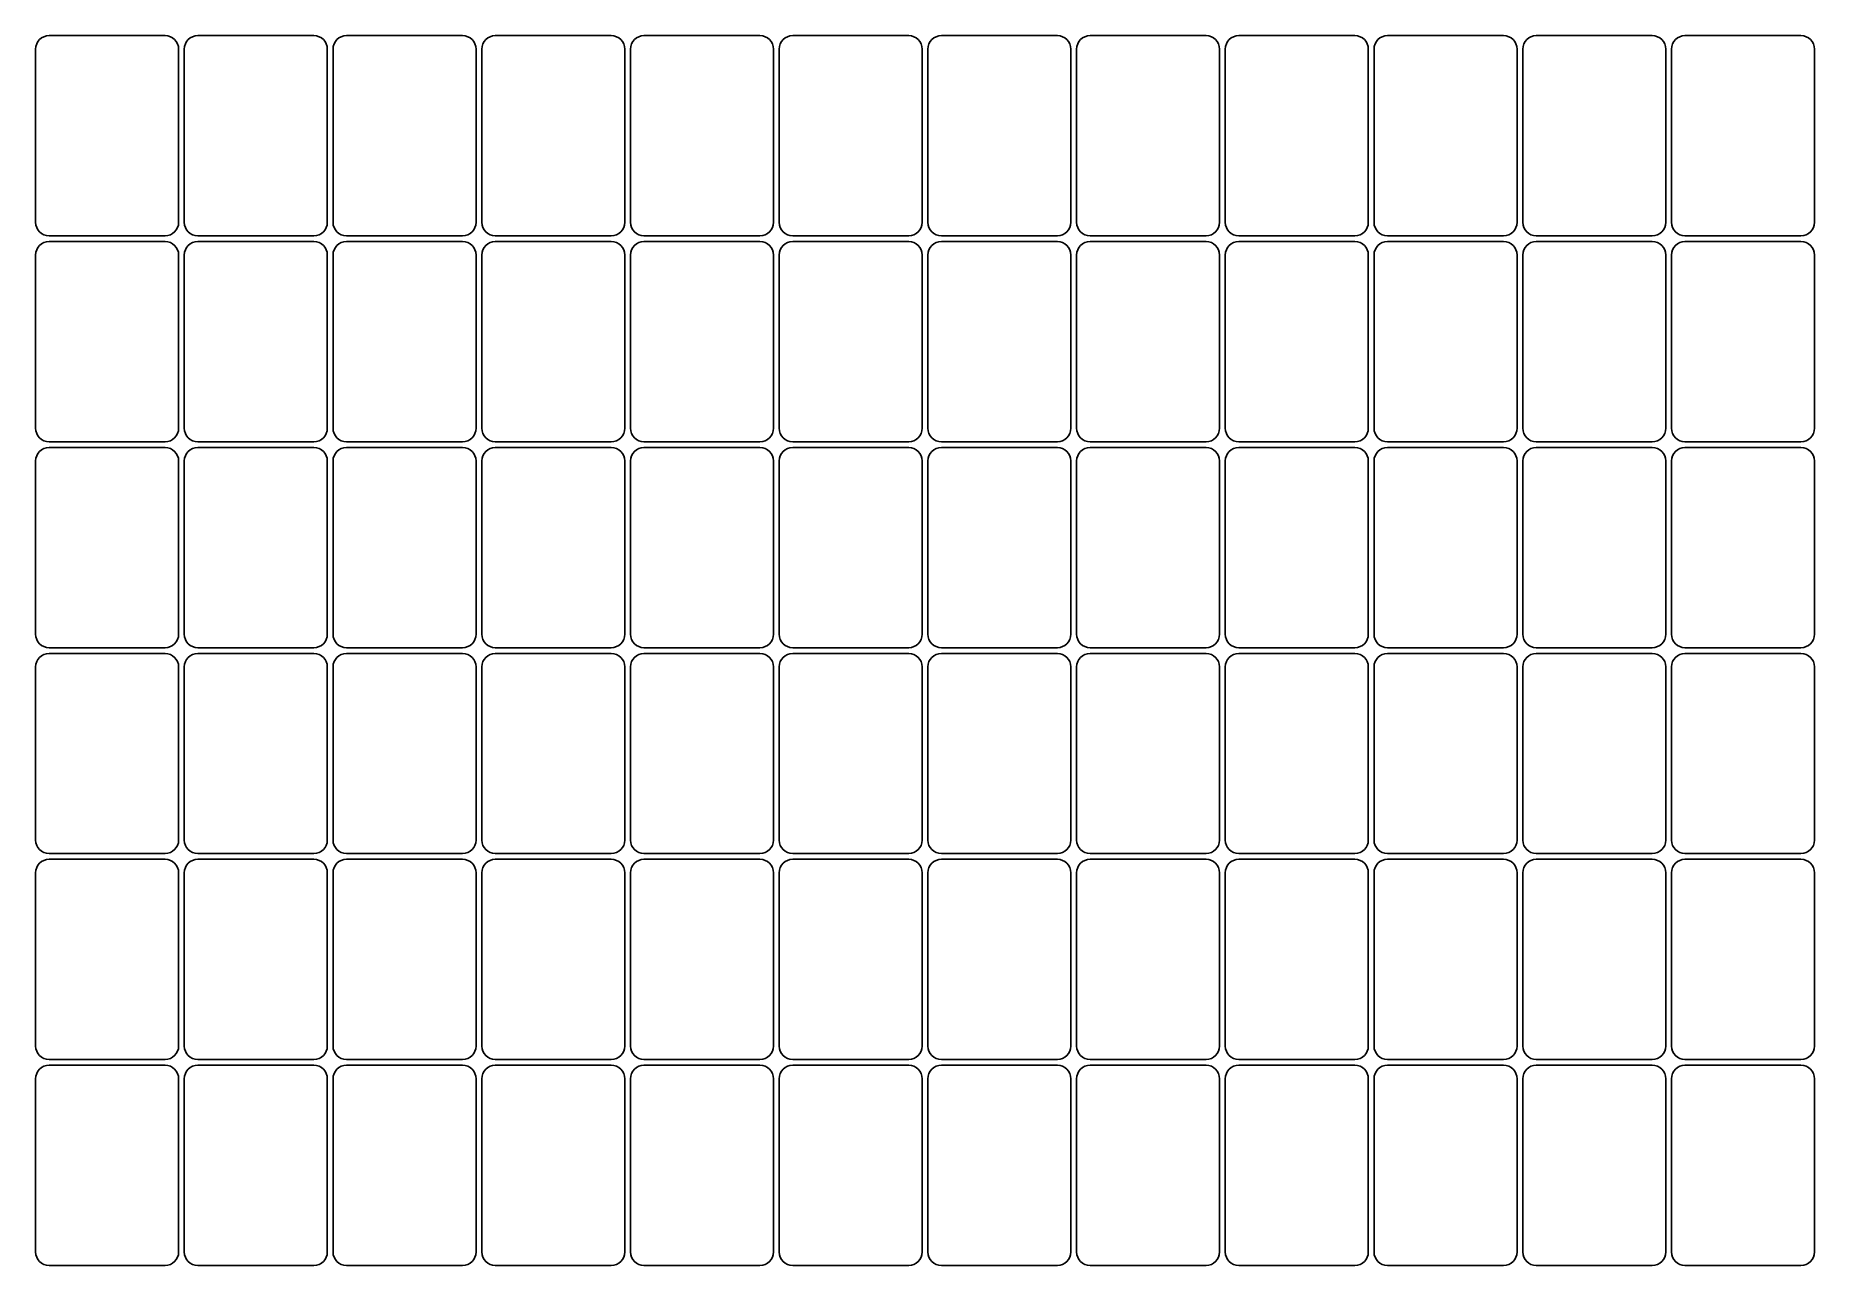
# Model space of a CAD drawing. Header units: inches. Extents: x 1.2 to 16.8, y -11.4 to -0.6.
import ezdxf

# ---------------------------------------------------------------- set-up
doc = ezdxf.new("R2010")
doc.units = ezdxf.units.IN

msp = doc.modelspace()

# ---------------------------------------------------------------- linework, layer by layer
for p, q in [((1.227, -0.745), (1.227, -2.259)), ((2.359, -0.627), (1.345, -0.627)), ((2.477, -2.259), (2.477, -0.745)), ((2.527, -0.745), (2.527, -2.259)), ((3.659, -0.627), (2.645, -0.627)), ((3.777, -2.259), (3.777, -0.745)), ((3.827, -0.745), (3.827, -2.259)), ((4.959, -0.627), (3.945, -0.627)), ((5.077, -2.259), (5.077, -0.745)), ((5.127, -0.745), (5.127, -2.259)), ((6.259, -0.627), (5.245, -0.627)), ((6.377, -2.259), (6.377, -0.745)), ((6.427, -0.745), (6.427, -2.259)), ((7.559, -0.627), (6.545, -0.627)), ((7.677, -2.259), (7.677, -0.745)), ((7.727, -0.745), (7.727, -2.259)), ((8.859, -0.627), (7.845, -0.627)), ((8.977, -2.259), (8.977, -0.745)), ((9.027, -0.745), (9.027, -2.259)), ((10.159, -0.627), (9.145, -0.627)), ((10.277, -2.259), (10.277, -0.745)), ((10.327, -0.745), (10.327, -2.259)), ((11.459, -0.627), (10.445, -0.627)), ((11.577, -2.259), (11.577, -0.745)), ((11.627, -0.745), (11.627, -2.259)), ((12.759, -0.627), (11.745, -0.627)), ((12.877, -2.259), (12.877, -0.745)), ((12.927, -0.745), (12.927, -2.259)), ((14.059, -0.627), (13.045, -0.627)), ((14.177, -2.259), (14.177, -0.745)), ((14.227, -0.745), (14.227, -2.259)), ((15.359, -0.627), (14.345, -0.627)), ((15.477, -2.259), (15.477, -0.745)), ((15.527, -0.745), (15.527, -2.259)), ((16.659, -0.627), (15.645, -0.627)), ((16.777, -2.259), (16.777, -0.745)), ((1.345, -2.377), (2.359, -2.377)), ((2.359, -2.427), (1.345, -2.427)), ((2.645, -2.377), (3.659, -2.377)), ((3.659, -2.427), (2.645, -2.427)), ((3.945, -2.377), (4.959, -2.377)), ((4.959, -2.427), (3.945, -2.427)), ((5.245, -2.377), (6.259, -2.377)), ((6.259, -2.427), (5.245, -2.427)), ((6.545, -2.377), (7.559, -2.377)), ((7.559, -2.427), (6.545, -2.427)), ((7.845, -2.377), (8.859, -2.377)), ((8.859, -2.427), (7.845, -2.427)), ((9.145, -2.377), (10.159, -2.377)), ((10.159, -2.427), (9.145, -2.427)), ((10.445, -2.377), (11.459, -2.377)), ((11.459, -2.427), (10.445, -2.427)), ((11.745, -2.377), (12.759, -2.377)), ((12.759, -2.427), (11.745, -2.427)), ((13.045, -2.377), (14.059, -2.377)), ((14.059, -2.427), (13.045, -2.427)), ((14.345, -2.377), (15.359, -2.377)), ((15.359, -2.427), (14.345, -2.427)), ((15.645, -2.377), (16.659, -2.377)), ((16.659, -2.427), (15.645, -2.427)), ((1.227, -2.545), (1.227, -4.059)), ((2.477, -4.059), (2.477, -2.545)), ((2.527, -2.545), (2.527, -4.059)), ((3.777, -4.059), (3.777, -2.545)), ((3.827, -2.545), (3.827, -4.059)), ((5.077, -4.059), (5.077, -2.545)), ((5.127, -2.545), (5.127, -4.059)), ((6.377, -4.059), (6.377, -2.545)), ((6.427, -2.545), (6.427, -4.059)), ((7.677, -4.059), (7.677, -2.545)), ((7.727, -2.545), (7.727, -4.059)), ((8.977, -4.059), (8.977, -2.545)), ((9.027, -2.545), (9.027, -4.059)), ((10.277, -4.059), (10.277, -2.545)), ((10.327, -2.545), (10.327, -4.059)), ((11.577, -4.059), (11.577, -2.545)), ((11.627, -2.545), (11.627, -4.059)), ((12.877, -4.059), (12.877, -2.545)), ((12.927, -2.545), (12.927, -4.059)), ((14.177, -4.059), (14.177, -2.545)), ((14.227, -2.545), (14.227, -4.059)), ((15.477, -4.059), (15.477, -2.545)), ((15.527, -2.545), (15.527, -4.059)), ((16.777, -4.059), (16.777, -2.545)), ((1.345, -4.177), (2.359, -4.177)), ((2.645, -4.177), (3.659, -4.177)), ((3.945, -4.177), (4.959, -4.177)), ((5.245, -4.177), (6.259, -4.177)), ((6.545, -4.177), (7.559, -4.177)), ((7.845, -4.177), (8.859, -4.177)), ((9.145, -4.177), (10.159, -4.177)), ((10.445, -4.177), (11.459, -4.177)), ((11.745, -4.177), (12.759, -4.177)), ((13.045, -4.177), (14.059, -4.177)), ((14.345, -4.177), (15.359, -4.177)), ((15.645, -4.177), (16.659, -4.177)), ((1.227, -4.345), (1.227, -5.859)), ((2.359, -4.227), (1.345, -4.227)), ((2.477, -5.859), (2.477, -4.345)), ((2.527, -4.345), (2.527, -5.859)), ((3.659, -4.227), (2.645, -4.227)), ((3.777, -5.859), (3.777, -4.345)), ((3.827, -4.345), (3.827, -5.859)), ((4.959, -4.227), (3.945, -4.227)), ((5.077, -5.859), (5.077, -4.345)), ((5.127, -4.345), (5.127, -5.859)), ((6.259, -4.227), (5.245, -4.227)), ((6.377, -5.859), (6.377, -4.345)), ((6.427, -4.345), (6.427, -5.859)), ((7.559, -4.227), (6.545, -4.227)), ((7.677, -5.859), (7.677, -4.345)), ((7.727, -4.345), (7.727, -5.859)), ((8.859, -4.227), (7.845, -4.227)), ((8.977, -5.859), (8.977, -4.345)), ((9.027, -4.345), (9.027, -5.859)), ((10.159, -4.227), (9.145, -4.227)), ((10.277, -5.859), (10.277, -4.345)), ((10.327, -4.345), (10.327, -5.859)), ((11.459, -4.227), (10.445, -4.227)), ((11.577, -5.859), (11.577, -4.345)), ((11.627, -4.345), (11.627, -5.859)), ((12.759, -4.227), (11.745, -4.227)), ((12.877, -5.859), (12.877, -4.345)), ((12.927, -4.345), (12.927, -5.859)), ((14.059, -4.227), (13.045, -4.227)), ((14.177, -5.859), (14.177, -4.345)), ((14.227, -4.345), (14.227, -5.859)), ((15.359, -4.227), (14.345, -4.227)), ((15.477, -5.859), (15.477, -4.345)), ((15.527, -4.345), (15.527, -5.859)), ((16.659, -4.227), (15.645, -4.227)), ((16.777, -5.859), (16.777, -4.345)), ((1.345, -5.977), (2.359, -5.977)), ((2.359, -6.027), (1.345, -6.027)), ((2.645, -5.977), (3.659, -5.977)), ((3.659, -6.027), (2.645, -6.027)), ((3.945, -5.977), (4.959, -5.977)), ((4.959, -6.027), (3.945, -6.027)), ((5.245, -5.977), (6.259, -5.977)), ((6.259, -6.027), (5.245, -6.027)), ((6.545, -5.977), (7.559, -5.977)), ((7.559, -6.027), (6.545, -6.027)), ((7.845, -5.977), (8.859, -5.977)), ((8.859, -6.027), (7.845, -6.027)), ((9.145, -5.977), (10.159, -5.977)), ((10.159, -6.027), (9.145, -6.027)), ((10.445, -5.977), (11.459, -5.977)), ((11.459, -6.027), (10.445, -6.027)), ((11.745, -5.977), (12.759, -5.977)), ((12.759, -6.027), (11.745, -6.027)), ((13.045, -5.977), (14.059, -5.977)), ((14.059, -6.027), (13.045, -6.027)), ((14.345, -5.977), (15.359, -5.977)), ((15.359, -6.027), (14.345, -6.027)), ((15.645, -5.977), (16.659, -5.977)), ((16.659, -6.027), (15.645, -6.027)), ((1.227, -6.145), (1.227, -7.659)), ((2.477, -7.659), (2.477, -6.145)), ((2.527, -6.145), (2.527, -7.659)), ((3.777, -7.659), (3.777, -6.145)), ((3.827, -6.145), (3.827, -7.659)), ((5.077, -7.659), (5.077, -6.145)), ((5.127, -6.145), (5.127, -7.659)), ((6.377, -7.659), (6.377, -6.145)), ((6.427, -6.145), (6.427, -7.659)), ((7.677, -7.659), (7.677, -6.145)), ((7.727, -6.145), (7.727, -7.659)), ((8.977, -7.659), (8.977, -6.145)), ((9.027, -6.145), (9.027, -7.659)), ((10.277, -7.659), (10.277, -6.145)), ((10.327, -6.145), (10.327, -7.659)), ((11.577, -7.659), (11.577, -6.145)), ((11.627, -6.145), (11.627, -7.659)), ((12.877, -7.659), (12.877, -6.145)), ((12.927, -6.145), (12.927, -7.659)), ((14.177, -7.659), (14.177, -6.145)), ((14.227, -6.145), (14.227, -7.659)), ((15.477, -7.659), (15.477, -6.145)), ((15.527, -6.145), (15.527, -7.659)), ((16.777, -7.659), (16.777, -6.145)), ((1.345, -7.777), (2.359, -7.777)), ((2.359, -7.827), (1.345, -7.827)), ((2.645, -7.777), (3.659, -7.777)), ((3.659, -7.827), (2.645, -7.827)), ((3.945, -7.777), (4.959, -7.777)), ((4.959, -7.827), (3.945, -7.827)), ((5.245, -7.777), (6.259, -7.777)), ((6.259, -7.827), (5.245, -7.827)), ((6.545, -7.777), (7.559, -7.777)), ((7.559, -7.827), (6.545, -7.827)), ((7.845, -7.777), (8.859, -7.777)), ((8.859, -7.827), (7.845, -7.827)), ((9.145, -7.777), (10.159, -7.777)), ((10.159, -7.827), (9.145, -7.827)), ((10.445, -7.777), (11.459, -7.777)), ((11.459, -7.827), (10.445, -7.827)), ((11.745, -7.777), (12.759, -7.777)), ((12.759, -7.827), (11.745, -7.827)), ((13.045, -7.777), (14.059, -7.777)), ((14.059, -7.827), (13.045, -7.827)), ((14.345, -7.777), (15.359, -7.777)), ((15.359, -7.827), (14.345, -7.827)), ((15.645, -7.777), (16.659, -7.777)), ((16.659, -7.827), (15.645, -7.827)), ((1.227, -7.945), (1.227, -9.459)), ((2.477, -9.459), (2.477, -7.945)), ((2.527, -7.945), (2.527, -9.459)), ((3.777, -9.459), (3.777, -7.945)), ((3.827, -7.945), (3.827, -9.459)), ((5.077, -9.459), (5.077, -7.945)), ((5.127, -7.945), (5.127, -9.459)), ((6.377, -9.459), (6.377, -7.945)), ((6.427, -7.945), (6.427, -9.459)), ((7.677, -9.459), (7.677, -7.945)), ((7.727, -7.945), (7.727, -9.459)), ((8.977, -9.459), (8.977, -7.945)), ((9.027, -7.945), (9.027, -9.459)), ((10.277, -9.459), (10.277, -7.945)), ((10.327, -7.945), (10.327, -9.459)), ((11.577, -9.459), (11.577, -7.945)), ((11.627, -7.945), (11.627, -9.459)), ((12.877, -9.459), (12.877, -7.945)), ((12.927, -7.945), (12.927, -9.459)), ((14.177, -9.459), (14.177, -7.945)), ((14.227, -7.945), (14.227, -9.459)), ((15.477, -9.459), (15.477, -7.945)), ((15.527, -7.945), (15.527, -9.459)), ((16.777, -9.459), (16.777, -7.945)), ((1.345, -9.577), (2.359, -9.577)), ((2.359, -9.627), (1.345, -9.627)), ((2.645, -9.577), (3.659, -9.577)), ((3.659, -9.627), (2.645, -9.627)), ((3.945, -9.577), (4.959, -9.577)), ((4.959, -9.627), (3.945, -9.627)), ((5.245, -9.577), (6.259, -9.577)), ((6.259, -9.627), (5.245, -9.627)), ((6.545, -9.577), (7.559, -9.577)), ((7.559, -9.627), (6.545, -9.627)), ((7.845, -9.577), (8.859, -9.577)), ((8.859, -9.627), (7.845, -9.627)), ((9.145, -9.577), (10.159, -9.577)), ((10.159, -9.627), (9.145, -9.627)), ((10.445, -9.577), (11.459, -9.577)), ((11.459, -9.627), (10.445, -9.627)), ((11.745, -9.577), (12.759, -9.577)), ((12.759, -9.627), (11.745, -9.627)), ((13.045, -9.577), (14.059, -9.577)), ((14.059, -9.627), (13.045, -9.627)), ((14.345, -9.577), (15.359, -9.577)), ((15.359, -9.627), (14.345, -9.627)), ((15.645, -9.577), (16.659, -9.577)), ((16.659, -9.627), (15.645, -9.627)), ((1.227, -9.745), (1.227, -11.259)), ((2.477, -11.259), (2.477, -9.745)), ((2.527, -9.745), (2.527, -11.259)), ((3.777, -11.259), (3.777, -9.745)), ((3.827, -9.745), (3.827, -11.259)), ((5.077, -11.259), (5.077, -9.745)), ((5.127, -9.745), (5.127, -11.259)), ((6.377, -11.259), (6.377, -9.745)), ((6.427, -9.745), (6.427, -11.259)), ((7.677, -11.259), (7.677, -9.745)), ((7.727, -9.745), (7.727, -11.259)), ((8.977, -11.259), (8.977, -9.745)), ((9.027, -9.745), (9.027, -11.259)), ((10.277, -11.259), (10.277, -9.745)), ((10.327, -9.745), (10.327, -11.259)), ((11.577, -11.259), (11.577, -9.745)), ((11.627, -9.745), (11.627, -11.259)), ((12.877, -11.259), (12.877, -9.745)), ((12.927, -9.745), (12.927, -11.259)), ((14.177, -11.259), (14.177, -9.745)), ((14.227, -9.745), (14.227, -11.259)), ((15.477, -11.259), (15.477, -9.745)), ((15.527, -9.745), (15.527, -11.259)), ((16.777, -11.259), (16.777, -9.745)), ((1.345, -11.377), (2.359, -11.377)), ((2.645, -11.377), (3.659, -11.377)), ((3.945, -11.377), (4.959, -11.377)), ((5.245, -11.377), (6.259, -11.377)), ((6.545, -11.377), (7.559, -11.377)), ((7.845, -11.377), (8.859, -11.377)), ((9.145, -11.377), (10.159, -11.377)), ((10.445, -11.377), (11.459, -11.377)), ((11.745, -11.377), (12.759, -11.377)), ((13.045, -11.377), (14.059, -11.377)), ((14.345, -11.377), (15.359, -11.377)), ((15.645, -11.377), (16.659, -11.377))]:
    msp.add_line(p, q)
for centre, start, end in [((1.345, -0.745), 90, 180), ((2.359, -0.745), 0, 90), ((2.645, -0.745), 90, 180), ((3.659, -0.745), 0, 90), ((3.945, -0.745), 90, 180), ((4.959, -0.745), 0, 90), ((5.245, -0.745), 90, 180), ((6.259, -0.745), 0, 90), ((6.545, -0.745), 90, 180), ((7.559, -0.745), 0, 90), ((7.845, -0.745), 90, 180), ((8.859, -0.745), 0, 90), ((9.145, -0.745), 90, 180), ((10.159, -0.745), 0, 90), ((10.445, -0.745), 90, 180), ((11.459, -0.745), 0, 90), ((11.745, -0.745), 90, 180), ((12.759, -0.745), 0, 90), ((13.045, -0.745), 90, 180), ((14.059, -0.745), 0, 90), ((14.345, -0.745), 90, 180), ((15.359, -0.745), 0, 90), ((15.645, -0.745), 90, 180), ((16.659, -0.745), 0, 90), ((1.345, -2.259), 180, 270), ((2.359, -2.259), 270, 360), ((2.645, -2.259), 180, 270), ((3.659, -2.259), 270, 360), ((3.945, -2.259), 180, 270), ((4.959, -2.259), 270, 360), ((5.245, -2.259), 180, 270), ((6.259, -2.259), 270, 360), ((6.545, -2.259), 180, 270), ((7.559, -2.259), 270, 360), ((7.845, -2.259), 180, 270), ((8.859, -2.259), 270, 360), ((9.145, -2.259), 180, 270), ((10.159, -2.259), 270, 360), ((10.445, -2.259), 180, 270), ((11.459, -2.259), 270, 360), ((11.745, -2.259), 180, 270), ((12.759, -2.259), 270, 360), ((13.045, -2.259), 180, 270), ((14.059, -2.259), 270, 360), ((14.345, -2.259), 180, 270), ((15.359, -2.259), 270, 360), ((15.645, -2.259), 180, 270), ((16.659, -2.259), 270, 360), ((1.345, -2.545), 90, 180), ((2.359, -2.545), 0, 90), ((2.645, -2.545), 90, 180), ((3.659, -2.545), 0, 90), ((3.945, -2.545), 90, 180), ((4.959, -2.545), 0, 90), ((5.245, -2.545), 90, 180), ((6.259, -2.545), 0, 90), ((6.545, -2.545), 90, 180), ((7.559, -2.545), 0, 90), ((7.845, -2.545), 90, 180), ((8.859, -2.545), 0, 90), ((9.145, -2.545), 90, 180), ((10.159, -2.545), 0, 90), ((10.445, -2.545), 90, 180), ((11.459, -2.545), 0, 90), ((11.745, -2.545), 90, 180), ((12.759, -2.545), 0, 90), ((13.045, -2.545), 90, 180), ((14.059, -2.545), 0, 90), ((14.345, -2.545), 90, 180), ((15.359, -2.545), 0, 90), ((15.645, -2.545), 90, 180), ((16.659, -2.545), 0, 90), ((1.345, -4.059), 180, 270), ((2.359, -4.059), 270, 360), ((2.645, -4.059), 180, 270), ((3.659, -4.059), 270, 360), ((3.945, -4.059), 180, 270), ((4.959, -4.059), 270, 360), ((5.245, -4.059), 180, 270), ((6.259, -4.059), 270, 360), ((6.545, -4.059), 180, 270), ((7.559, -4.059), 270, 360), ((7.845, -4.059), 180, 270), ((8.859, -4.059), 270, 360), ((9.145, -4.059), 180, 270), ((10.159, -4.059), 270, 360), ((10.445, -4.059), 180, 270), ((11.459, -4.059), 270, 360), ((11.745, -4.059), 180, 270), ((12.759, -4.059), 270, 360), ((13.045, -4.059), 180, 270), ((14.059, -4.059), 270, 360), ((14.345, -4.059), 180, 270), ((15.359, -4.059), 270, 360), ((15.645, -4.059), 180, 270), ((16.659, -4.059), 270, 360), ((1.345, -4.345), 90, 180), ((2.359, -4.345), 0, 90), ((2.645, -4.345), 90, 180), ((3.659, -4.345), 0, 90), ((3.945, -4.345), 90, 180), ((4.959, -4.345), 0, 90), ((5.245, -4.345), 90, 180), ((6.259, -4.345), 0, 90), ((6.545, -4.345), 90, 180), ((7.559, -4.345), 0, 90), ((7.845, -4.345), 90, 180), ((8.859, -4.345), 0, 90), ((9.145, -4.345), 90, 180), ((10.159, -4.345), 0, 90), ((10.445, -4.345), 90, 180), ((11.459, -4.345), 0, 90), ((11.745, -4.345), 90, 180), ((12.759, -4.345), 0, 90), ((13.045, -4.345), 90, 180), ((14.059, -4.345), 0, 90), ((14.345, -4.345), 90, 180), ((15.359, -4.345), 0, 90), ((15.645, -4.345), 90, 180), ((16.659, -4.345), 0, 90), ((1.345, -5.859), 180, 270), ((2.359, -5.859), 270, 360), ((2.645, -5.859), 180, 270), ((3.659, -5.859), 270, 360), ((3.945, -5.859), 180, 270), ((4.959, -5.859), 270, 360), ((5.245, -5.859), 180, 270), ((6.259, -5.859), 270, 360), ((6.545, -5.859), 180, 270), ((7.559, -5.859), 270, 360), ((7.845, -5.859), 180, 270), ((8.859, -5.859), 270, 360), ((9.145, -5.859), 180, 270), ((10.159, -5.859), 270, 360), ((10.445, -5.859), 180, 270), ((11.459, -5.859), 270, 360), ((11.745, -5.859), 180, 270), ((12.759, -5.859), 270, 360), ((13.045, -5.859), 180, 270), ((14.059, -5.859), 270, 360), ((14.345, -5.859), 180, 270), ((15.359, -5.859), 270, 360), ((15.645, -5.859), 180, 270), ((16.659, -5.859), 270, 360), ((1.345, -6.145), 90, 180), ((2.359, -6.145), 0, 90), ((2.645, -6.145), 90, 180), ((3.659, -6.145), 0, 90), ((3.945, -6.145), 90, 180), ((4.959, -6.145), 0, 90), ((5.245, -6.145), 90, 180), ((6.259, -6.145), 0, 90), ((6.545, -6.145), 90, 180), ((7.559, -6.145), 0, 90), ((7.845, -6.145), 90, 180), ((8.859, -6.145), 0, 90), ((9.145, -6.145), 90, 180), ((10.159, -6.145), 0, 90), ((10.445, -6.145), 90, 180), ((11.459, -6.145), 0, 90), ((11.745, -6.145), 90, 180), ((12.759, -6.145), 0, 90), ((13.045, -6.145), 90, 180), ((14.059, -6.145), 0, 90), ((14.345, -6.145), 90, 180), ((15.359, -6.145), 0, 90), ((15.645, -6.145), 90, 180), ((16.659, -6.145), 0, 90), ((1.345, -7.659), 180, 270), ((2.359, -7.659), 270, 360), ((2.645, -7.659), 180, 270), ((3.659, -7.659), 270, 360), ((3.945, -7.659), 180, 270), ((4.959, -7.659), 270, 360), ((5.245, -7.659), 180, 270), ((6.259, -7.659), 270, 360), ((6.545, -7.659), 180, 270), ((7.559, -7.659), 270, 360), ((7.845, -7.659), 180, 270), ((8.859, -7.659), 270, 360), ((9.145, -7.659), 180, 270), ((10.159, -7.659), 270, 360), ((10.445, -7.659), 180, 270), ((11.459, -7.659), 270, 360), ((11.745, -7.659), 180, 270), ((12.759, -7.659), 270, 360), ((13.045, -7.659), 180, 270), ((14.059, -7.659), 270, 360), ((14.345, -7.659), 180, 270), ((15.359, -7.659), 270, 360), ((15.645, -7.659), 180, 270), ((16.659, -7.659), 270, 360), ((1.345, -7.945), 90, 180), ((2.359, -7.945), 0, 90), ((2.645, -7.945), 90, 180), ((3.659, -7.945), 0, 90), ((3.945, -7.945), 90, 180), ((4.959, -7.945), 0, 90), ((5.245, -7.945), 90, 180), ((6.259, -7.945), 0, 90), ((6.545, -7.945), 90, 180), ((7.559, -7.945), 0, 90), ((7.845, -7.945), 90, 180), ((8.859, -7.945), 0, 90), ((9.145, -7.945), 90, 180), ((10.159, -7.945), 0, 90), ((10.445, -7.945), 90, 180), ((11.459, -7.945), 0, 90), ((11.745, -7.945), 90, 180), ((12.759, -7.945), 0, 90), ((13.045, -7.945), 90, 180), ((14.059, -7.945), 0, 90), ((14.345, -7.945), 90, 180), ((15.359, -7.945), 0, 90), ((15.645, -7.945), 90, 180), ((16.659, -7.945), 0, 90), ((1.345, -9.459), 180, 270), ((2.359, -9.459), 270, 360), ((2.645, -9.459), 180, 270), ((3.659, -9.459), 270, 360), ((3.945, -9.459), 180, 270), ((4.959, -9.459), 270, 360), ((5.245, -9.459), 180, 270), ((6.259, -9.459), 270, 360), ((6.545, -9.459), 180, 270), ((7.559, -9.459), 270, 360), ((7.845, -9.459), 180, 270), ((8.859, -9.459), 270, 360), ((9.145, -9.459), 180, 270), ((10.159, -9.459), 270, 360), ((10.445, -9.459), 180, 270), ((11.459, -9.459), 270, 360), ((11.745, -9.459), 180, 270), ((12.759, -9.459), 270, 360), ((13.045, -9.459), 180, 270), ((14.059, -9.459), 270, 360), ((14.345, -9.459), 180, 270), ((15.359, -9.459), 270, 360), ((15.645, -9.459), 180, 270), ((16.659, -9.459), 270, 360), ((1.345, -9.745), 90, 180), ((2.359, -9.745), 0, 90), ((2.645, -9.745), 90, 180), ((3.659, -9.745), 0, 90), ((3.945, -9.745), 90, 180), ((4.959, -9.745), 0, 90), ((5.245, -9.745), 90, 180), ((6.259, -9.745), 0, 90), ((6.545, -9.745), 90, 180), ((7.559, -9.745), 0, 90), ((7.845, -9.745), 90, 180), ((8.859, -9.745), 0, 90), ((9.145, -9.745), 90, 180), ((10.159, -9.745), 0, 90), ((10.445, -9.745), 90, 180), ((11.459, -9.745), 0, 90), ((11.745, -9.745), 90, 180), ((12.759, -9.745), 0, 90), ((13.045, -9.745), 90, 180), ((14.059, -9.745), 0, 90), ((14.345, -9.745), 90, 180), ((15.359, -9.745), 0, 90), ((15.645, -9.745), 90, 180), ((16.659, -9.745), 0, 90), ((1.345, -11.259), 180, 270), ((2.359, -11.259), 270, 360), ((2.645, -11.259), 180, 270), ((3.659, -11.259), 270, 360), ((3.945, -11.259), 180, 270), ((4.959, -11.259), 270, 360), ((5.245, -11.259), 180, 270), ((6.259, -11.259), 270, 360), ((6.545, -11.259), 180, 270), ((7.559, -11.259), 270, 360), ((7.845, -11.259), 180, 270), ((8.859, -11.259), 270, 360), ((9.145, -11.259), 180, 270), ((10.159, -11.259), 270, 360), ((10.445, -11.259), 180, 270), ((11.459, -11.259), 270, 360), ((11.745, -11.259), 180, 270), ((12.759, -11.259), 270, 360), ((13.045, -11.259), 180, 270), ((14.059, -11.259), 270, 360), ((14.345, -11.259), 180, 270), ((15.359, -11.259), 270, 360), ((15.645, -11.259), 180, 270), ((16.659, -11.259), 270, 360)]:
    msp.add_arc(centre, 0.118, start, end)

doc.saveas('drawing.dxf')
